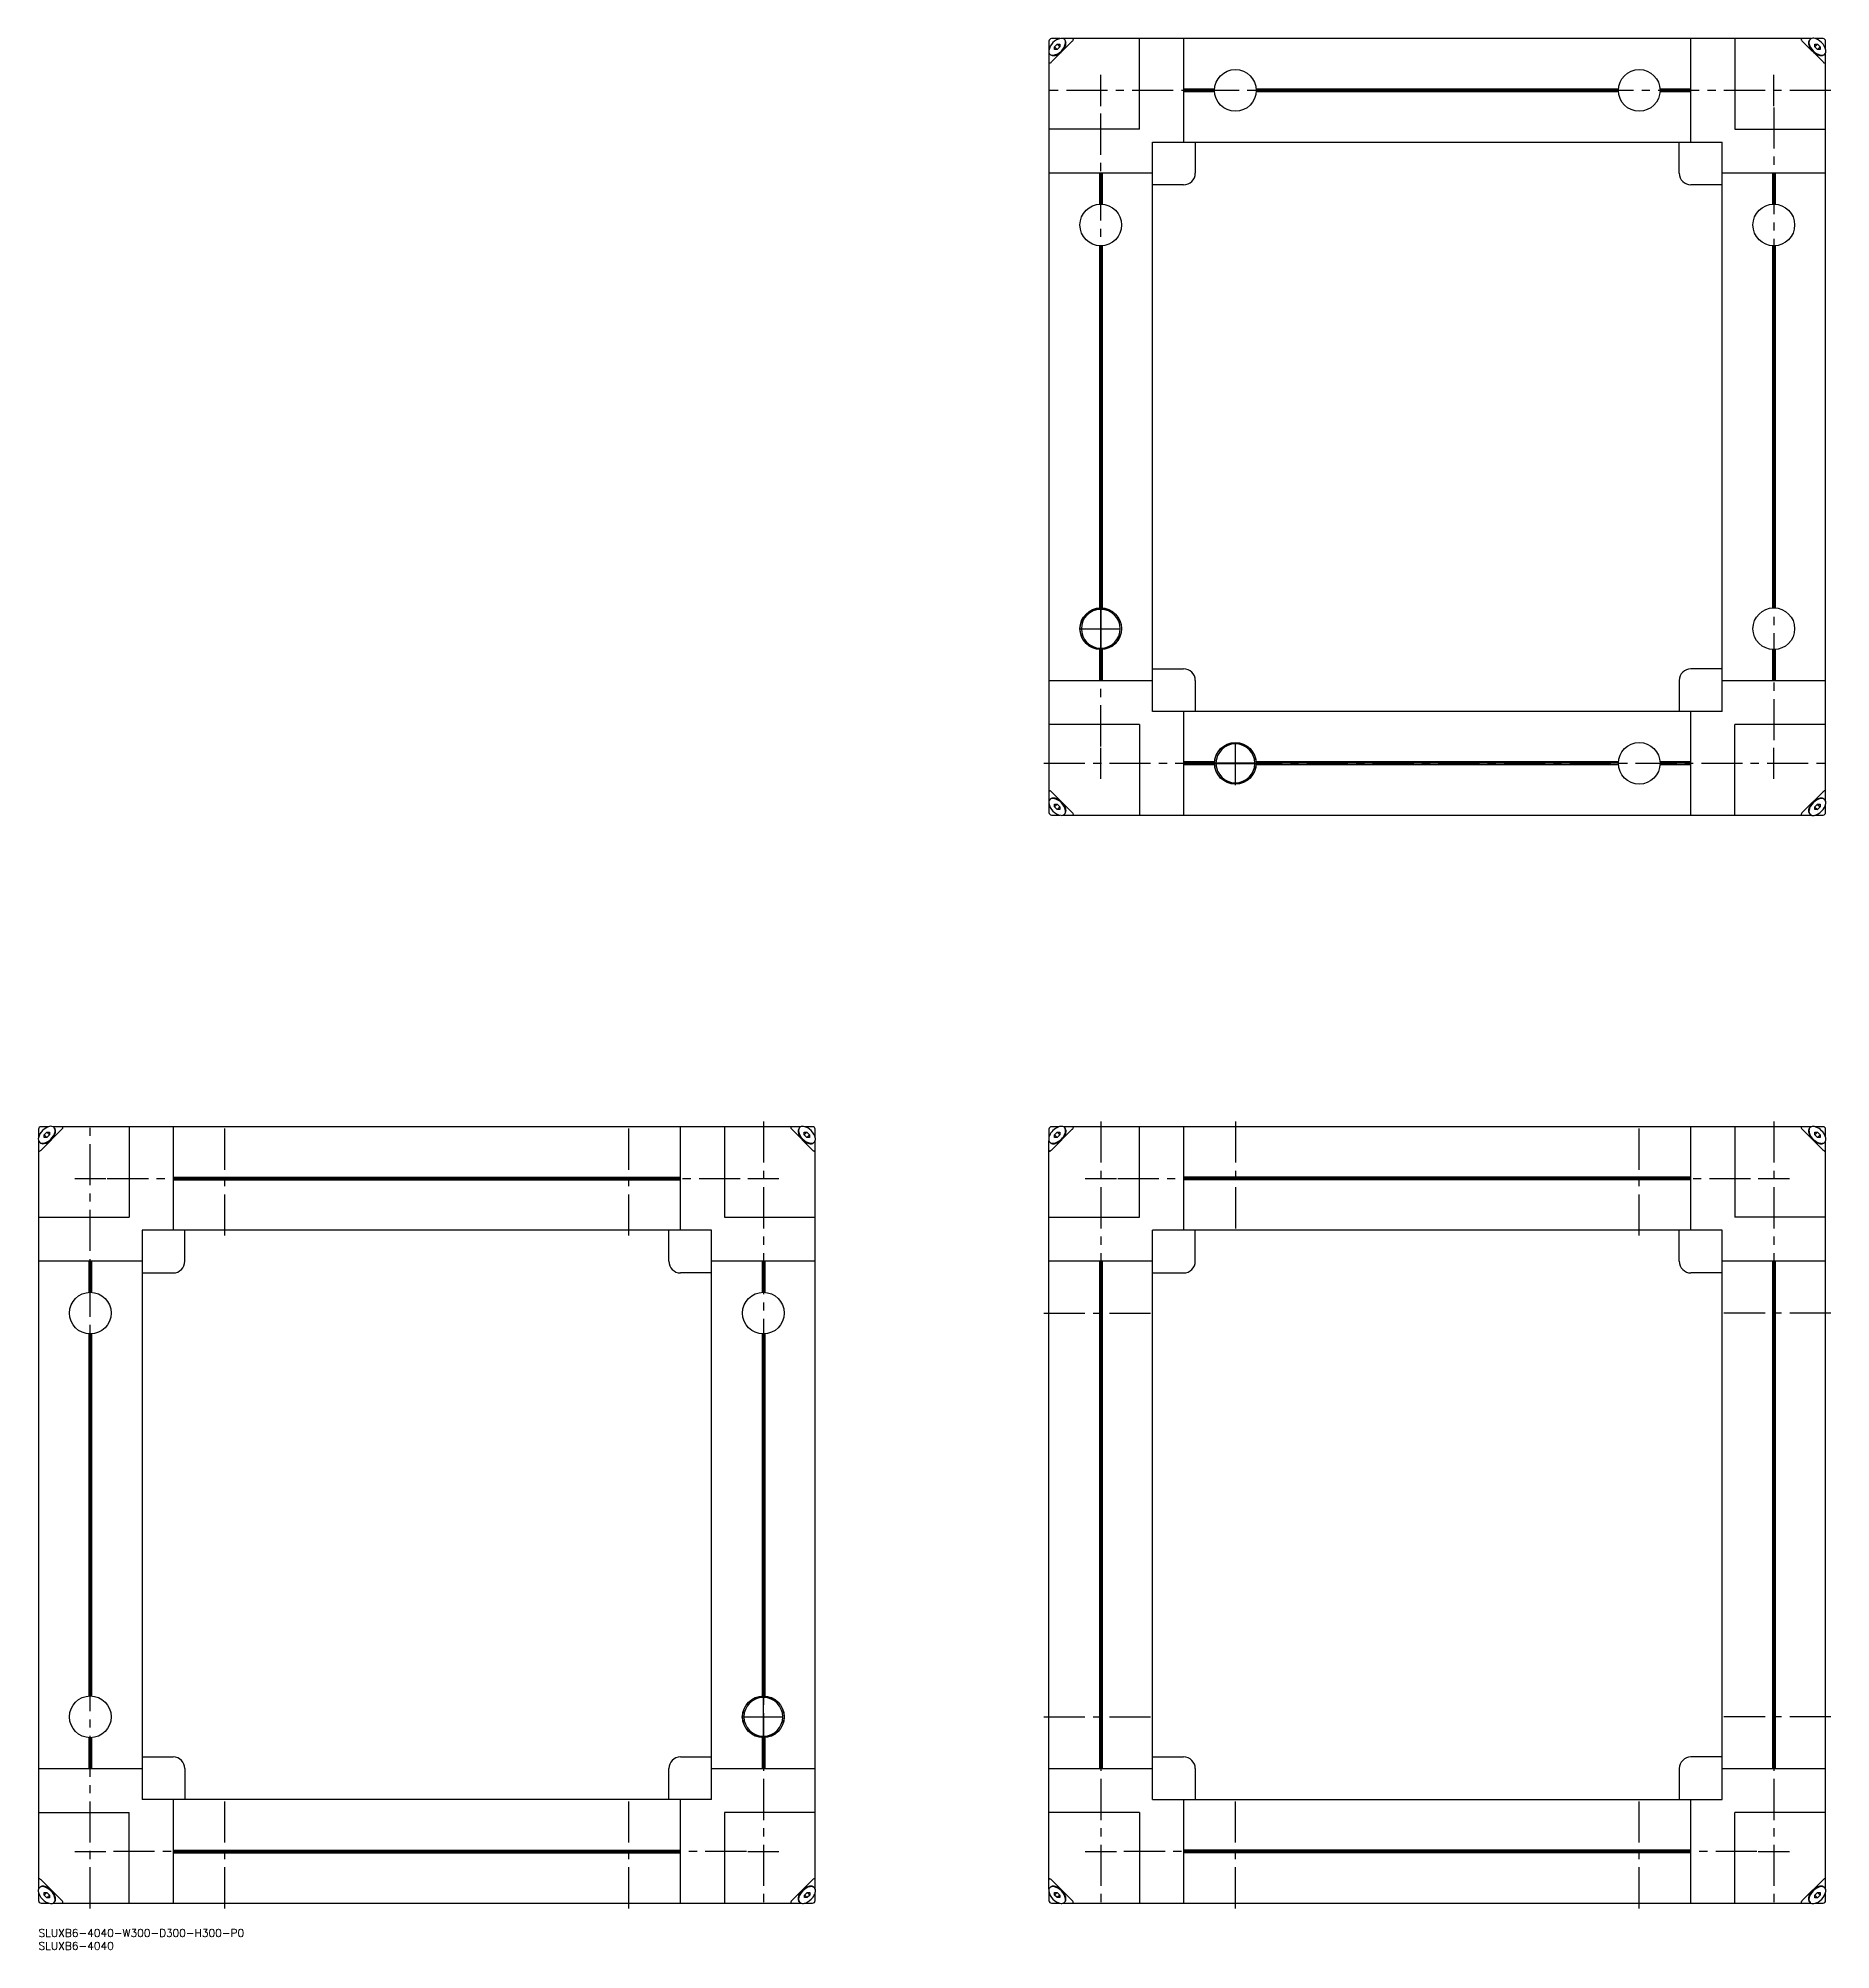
# Model space of a CAD drawing. Extents: x 0 to 692, y -8 to 731.
import ezdxf

# ---------------------------------------------------------------- set-up
doc = ezdxf.new("R2010")
doc.units = 0
doc.header["$LTSCALE"] = 0.5
doc.linetypes.add('CENTER', pattern=[50.8, 31.75, -6.35, 6.35, -6.35])
for name, color, linetype in [('MSM_CENTER', 1, 'CENTER'), ('MSM_CONTINUOUS', 7, 'CONTINUOUS'), ('MSM_PART_NUMBER', 7, 'CONTINUOUS')]:
    doc.layers.add(name, color=color, linetype=linetype)
doc.styles.get("Standard").update_dxf_attribs({"font": 'txt.shx', "height": 3, "bigfont": 'bigfont.shx'})

msp = doc.modelspace()

# ---------------------------------------------------------------- linework, layer by layer
at = {"layer": 'MSM_CENTER'}
for p, q in [((410.34, 704.38), (410.34, 716.45)), ((670.34, 704.38), (670.34, 716.45)), ((692.34, 710.41), (388.34, 710.41)), ((410.34, 456.96), (410.34, 703.86)), ((670.34, 703.86), (670.34, 456.96)), ((401.94, 502.41), (418.74, 502.41)), ((462.34, 442.01), (462.34, 458.81)), ((410.34, 444.38), (410.34, 456.45)), ((670.34, 444.38), (670.34, 456.45)), ((388.34, 450.41), (692.34, 450.41)), ((20, 8), (20, 312)), ((72, 268), (72, 312)), ((228, 268), (228, 312)), ((280, 312), (280, 8)), ((410.34, 312), (410.34, 8)), ((462.34, 312), (462.34, 268)), ((618.34, 268), (618.34, 312)), ((670.34, 312), (670.34, 8)), ((13.96, 290), (26.04, 290)), ((26.55, 290), (273.45, 290)), ((273.96, 290), (286.04, 290)), ((404.3, 290), (416.37, 290)), ((416.89, 290), (663.79, 290)), ((664.3, 290), (676.37, 290)), ((388.34, 238), (432.34, 238)), ((692.34, 238), (648.34, 238)), ((271.6, 82), (288.4, 82)), ((388.34, 82), (432.34, 82)), ((692.34, 82), (648.34, 82)), ((72, 8), (72, 52)), ((228, 8), (228, 52)), ((462.34, 8), (462.34, 52)), ((618.34, 8), (618.34, 52)), ((13.96, 30), (26.04, 30)), ((273.45, 30), (26.55, 30)), ((273.96, 30), (286.04, 30)), ((404.3, 30), (416.37, 30)), ((663.79, 30), (416.89, 30)), ((664.3, 30), (676.37, 30))]:
    msp.add_line(p, q, dxfattribs=at)
at = {"layer": 'MSM_CONTINUOUS'}
for p, q in [((390.34, 729.41), (390.34, 726.23)), ((390.34, 724.98), (390.34, 435.84)), ((394.54, 730.41), (391.34, 730.41)), ((391.34, 721.41), (399.34, 729.41)), ((392.05, 724), (393.58, 724.22)), ((392.48, 727.25), (393.5, 728.27)), ((393.49, 726.24), (392.48, 727.25)), ((392.48, 726.23), (392.48, 727.25)), ((393.49, 726.24), (392.48, 726.23)), ((394.51, 727.26), (393.49, 726.24)), ((394.51, 727.26), (393.5, 728.27)), ((393.5, 728.27), (394.52, 728.27)), ((394.52, 728.27), (394.51, 727.26)), ((684.81, 730.41), (395.78, 730.41)), ((396.53, 727.17), (396.75, 728.7)), ((425.34, 695.41), (425.34, 730.41)), ((442.34, 730.41), (442.34, 690.41)), ((638.34, 690.41), (638.34, 730.41)), ((655.34, 730.41), (655.34, 695.41)), ((681.34, 729.41), (689.34, 721.41)), ((683.93, 728.67), (684.14, 727.18)), ((686.16, 727.29), (687.18, 728.31)), ((686.16, 727.28), (686.16, 728.31)), ((686.16, 728.31), (687.18, 728.31)), ((687.17, 726.26), (686.16, 727.28)), ((689.34, 730.41), (686.34, 730.41)), ((687.06, 724.25), (688.53, 724.02)), ((687.17, 726.27), (688.2, 727.28)), ((688.19, 726.26), (687.17, 726.26)), ((687.18, 728.31), (688.2, 727.28)), ((688.2, 727.28), (688.19, 726.26)), ((690.34, 726.28), (690.34, 729.41)), ((690.34, 435.79), (690.34, 724.95)), ((454.3, 710.93), (442.34, 710.93)), ((454.29, 710.41), (442.34, 710.41)), ((454.3, 709.89), (442.34, 709.89)), ((610.3, 710.93), (470.37, 710.93)), ((610.3, 709.89), (470.37, 709.89)), ((610.29, 710.41), (470.39, 710.41)), ((638.34, 710.93), (626.37, 710.93)), ((638.34, 709.89), (626.37, 709.89)), ((638.34, 710.41), (626.39, 710.41)), ((425.34, 695.41), (390.34, 695.41)), ((655.34, 695.41), (690.34, 695.41)), ((430.34, 470.41), (430.34, 690.41)), ((430.34, 690.41), (650.34, 690.41)), ((446.84, 690.41), (446.84, 678.41)), ((633.84, 678.41), (633.84, 690.41)), ((650.34, 470.41), (650.34, 690.41)), ((430.34, 678.41), (390.34, 678.41)), ((409.82, 678.41), (409.82, 666.45)), ((410.34, 678.41), (410.34, 666.46)), ((410.86, 678.41), (410.86, 666.45)), ((442.34, 673.91), (430.34, 673.91)), ((650.34, 673.91), (638.34, 673.91)), ((690.34, 678.41), (650.34, 678.41)), ((669.82, 678.41), (669.82, 666.45)), ((670.34, 678.41), (670.34, 666.46)), ((670.86, 678.41), (670.86, 666.45)), ((409.82, 650.38), (409.82, 510.45)), ((410.34, 650.36), (410.34, 510.46)), ((410.86, 650.38), (410.86, 510.45)), ((669.82, 650.38), (669.82, 510.45)), ((670.34, 650.36), (670.34, 510.46)), ((670.86, 650.38), (670.86, 510.45)), ((410.24, 510.11), (410.24, 494.71)), ((410.44, 494.71), (410.44, 510.11)), ((409.82, 494.38), (409.82, 482.41)), ((410.34, 494.36), (410.34, 482.41)), ((410.86, 494.38), (410.86, 482.41)), ((669.82, 494.38), (669.82, 482.41)), ((670.34, 494.36), (670.34, 482.41)), ((670.86, 494.38), (670.86, 482.41)), ((390.34, 482.41), (430.34, 482.41)), ((430.34, 486.91), (442.34, 486.91)), ((446.84, 482.41), (446.84, 470.41)), ((633.84, 482.41), (633.84, 470.41)), ((650.34, 486.91), (638.34, 486.91)), ((650.34, 482.41), (690.34, 482.41)), ((425.34, 465.41), (390.34, 465.41)), ((425.34, 465.41), (425.34, 430.41)), ((650.34, 470.41), (430.34, 470.41)), ((442.34, 470.41), (442.34, 430.41)), ((638.34, 430.41), (638.34, 470.41)), ((655.34, 430.41), (655.34, 465.41)), ((690.34, 465.41), (655.34, 465.41)), ((454.3, 450.93), (442.34, 450.93)), ((610.3, 450.93), (470.37, 450.93)), ((638.34, 450.93), (626.37, 450.93)), ((454.29, 450.41), (442.34, 450.41)), ((454.3, 449.89), (442.34, 449.89)), ((470.04, 450.51), (454.64, 450.51)), ((454.64, 450.31), (470.04, 450.31)), ((610.3, 449.89), (470.37, 449.89)), ((610.29, 450.41), (470.39, 450.41)), ((638.34, 449.89), (626.37, 449.89)), ((638.34, 450.41), (626.39, 450.41)), ((399.34, 431.41), (391.34, 439.41)), ((393.57, 436.61), (392.11, 436.82)), ((689.34, 439.41), (681.34, 431.41)), ((688.45, 436.8), (687.04, 436.58)), ((390.34, 434.61), (390.34, 431.41)), ((391.34, 430.41), (394.52, 430.41)), ((393.49, 434.59), (392.48, 433.58)), ((392.48, 433.58), (392.48, 434.59)), ((392.48, 434.59), (393.49, 434.59)), ((393.5, 432.56), (392.48, 433.58)), ((393.49, 434.59), (394.51, 433.57)), ((394.51, 433.57), (393.5, 432.56)), ((394.52, 432.55), (393.5, 432.56)), ((394.51, 433.57), (394.52, 432.55)), ((395.77, 430.41), (684.82, 430.41)), ((396.74, 432.18), (396.54, 433.65)), ((684.14, 433.66), (683.94, 432.24)), ((686.16, 433.54), (687.17, 434.57)), ((686.16, 432.52), (686.16, 433.54)), ((686.16, 433.53), (687.18, 432.52)), ((687.18, 432.52), (686.16, 432.52)), ((686.36, 430.41), (689.34, 430.41)), ((687.17, 434.57), (688.19, 434.57)), ((687.17, 434.56), (688.2, 433.54)), ((688.2, 433.54), (687.18, 432.52)), ((688.19, 434.57), (688.2, 433.54)), ((690.34, 431.41), (690.34, 434.52)), ((0, 309), (0, 305.93)), ((0, 304.62), (0, 15.45)), ((3.94, 310), (1, 310)), ((1, 301), (9, 309)), ((2.02, 303.64), (3.19, 303.82)), ((2.14, 306.87), (3.16, 307.9)), ((3.17, 305.85), (2.14, 306.87)), ((2.14, 305.85), (2.14, 306.87)), ((3.16, 305.85), (2.14, 305.85)), ((4.18, 306.88), (3.16, 307.9)), ((3.16, 307.9), (4.18, 307.9)), ((4.18, 306.87), (3.16, 305.85)), ((4.18, 307.9), (4.18, 306.87)), ((294.45, 310), (5.52, 310)), ((6.21, 306.84), (6.38, 308.03)), ((35, 310), (35, 275)), ((52, 310), (52, 270)), ((248, 270), (248, 310)), ((265, 310), (265, 275)), ((291, 309), (299, 301)), ((293.59, 308.23), (293.81, 306.74)), ((295.82, 306.88), (296.84, 307.9)), ((295.82, 306.87), (295.82, 307.9)), ((295.82, 307.9), (296.84, 307.9)), ((296.84, 305.85), (295.82, 306.87)), ((299, 310), (296.01, 310)), ((296.71, 303.84), (298.16, 303.61)), ((296.83, 305.85), (297.86, 306.87)), ((296.84, 307.9), (297.86, 306.87)), ((297.86, 305.85), (296.84, 305.85)), ((297.86, 306.87), (297.86, 305.85)), ((300, 305.88), (300, 309)), ((300, 15.53), (300, 304.59)), ((390.34, 309), (390.34, 305.99)), ((390.34, 15.43), (390.34, 304.6)), ((394.21, 310), (391.34, 310)), ((391.34, 301), (399.34, 309)), ((392.48, 306.87), (393.49, 307.9)), ((393.51, 305.85), (392.48, 306.87)), ((392.48, 305.85), (392.48, 306.87)), ((393.5, 305.85), (392.48, 305.85)), ((392.56, 303.68), (393.57, 303.83)), ((394.52, 306.88), (393.49, 307.9)), ((393.49, 307.9), (394.51, 307.9)), ((394.52, 306.87), (393.5, 305.85)), ((394.51, 307.9), (394.52, 306.87)), ((684.88, 310), (395.88, 310)), ((396.54, 306.82), (396.69, 307.89)), ((425.34, 275), (425.34, 310)), ((442.34, 310), (442.34, 270)), ((638.34, 270), (638.34, 310)), ((655.34, 310), (655.34, 275)), ((681.34, 309), (689.34, 301)), ((684, 307.82), (684.14, 306.77)), ((686.16, 306.84), (687.17, 307.86)), ((686.16, 306.84), (686.16, 307.86)), ((686.16, 307.86), (687.17, 307.86)), ((687.18, 305.82), (686.16, 306.84)), ((689.34, 310), (686.28, 310)), ((687.11, 303.8), (688.12, 303.67)), ((687.17, 307.86), (688.19, 306.84)), ((687.18, 305.82), (688.19, 306.84)), ((688.2, 305.82), (687.18, 305.82)), ((688.19, 306.84), (688.2, 305.82)), ((690.34, 305.94), (690.34, 309)), ((690.34, 15.39), (690.34, 304.54)), ((52, 290.52), (248, 290.52)), ((52, 290), (248, 290)), ((52, 289.48), (248, 289.48)), ((638.34, 290.52), (442.34, 290.52)), ((638.34, 290), (442.34, 290)), ((638.34, 289.48), (442.34, 289.48)), ((0, 275), (35, 275)), ((265, 275), (300, 275)), ((390.34, 275), (425.34, 275)), ((690.34, 275), (655.34, 275)), ((40, 270), (40, 50)), ((260, 270), (40, 270)), ((56.5, 258), (56.5, 270)), ((243.5, 258), (243.5, 270)), ((260, 50), (260, 270)), ((430.34, 50), (430.34, 270)), ((650.34, 270), (430.34, 270)), ((446.84, 258), (446.84, 270)), ((633.84, 258), (633.84, 270)), ((650.34, 50), (650.34, 270)), ((40, 258), (0, 258)), ((19.48, 258), (19.48, 246.03)), ((20, 258), (20, 246.05)), ((20.52, 258), (20.52, 246.03)), ((40, 253.5), (52, 253.5)), ((260, 253.5), (248, 253.5)), ((300, 258), (260, 258)), ((279.48, 258), (279.48, 246.03)), ((280, 258), (280, 246.05)), ((280.52, 258), (280.52, 246.03)), ((430.34, 258), (390.34, 258)), ((409.82, 258), (409.82, 62)), ((410.34, 258), (410.34, 62)), ((410.86, 258), (410.86, 62)), ((430.34, 253.5), (442.34, 253.5)), ((650.34, 253.5), (638.34, 253.5)), ((690.34, 258), (650.34, 258)), ((669.82, 258), (669.82, 62)), ((670.34, 258), (670.34, 62)), ((670.86, 258), (670.86, 62)), ((19.48, 229.97), (19.48, 90.03)), ((20, 229.95), (20, 90.05)), ((20.52, 229.97), (20.52, 90.03)), ((279.48, 229.97), (279.48, 90.03)), ((280, 229.95), (280, 90.05)), ((280.52, 229.97), (280.52, 90.03)), ((279.9, 89.7), (279.9, 74.3)), ((280.1, 74.3), (280.1, 89.7)), ((19.48, 73.97), (19.48, 62)), ((20, 73.95), (20, 62)), ((20.52, 73.97), (20.52, 62)), ((279.48, 73.97), (279.48, 62)), ((280, 73.95), (280, 62)), ((280.52, 73.97), (280.52, 62)), ((40, 66.5), (52, 66.5)), ((248, 66.5), (260, 66.5)), ((430.34, 66.5), (442.34, 66.5)), ((650.34, 66.5), (638.34, 66.5)), ((0, 62), (40, 62)), ((56.5, 62), (56.5, 50)), ((243.5, 50), (243.5, 62)), ((260, 62), (300, 62)), ((390.34, 62), (430.34, 62)), ((446.84, 62), (446.84, 50)), ((633.84, 62), (633.84, 50)), ((650.34, 62), (690.34, 62)), ((0, 45), (35, 45)), ((35, 10), (35, 45)), ((260, 50), (40, 50)), ((52, 50), (52, 10)), ((248, 10), (248, 50)), ((300, 45), (265, 45)), ((265, 45), (265, 10)), ((425.34, 45), (390.34, 45)), ((425.34, 45), (425.34, 10)), ((430.34, 50), (650.34, 50)), ((442.34, 50), (442.34, 10)), ((638.34, 10), (638.34, 50)), ((655.34, 10), (655.34, 45)), ((690.34, 45), (655.34, 45)), ((52, 30.52), (248, 30.52)), ((52, 30), (248, 30)), ((638.34, 30.52), (442.34, 30.52)), ((638.34, 30), (442.34, 30)), ((52, 29.48), (248, 29.48)), ((638.34, 29.48), (442.34, 29.48)), ((9, 11), (1, 19)), ((3.23, 16.17), (1.65, 16.4)), ((299, 19), (291, 11)), ((298.28, 16.41), (296.78, 16.2)), ((399.34, 11), (391.34, 19)), ((393.45, 16.22), (392, 16.42)), ((689.34, 19), (681.34, 11)), ((688.57, 16.4), (686.98, 16.15)), ((0, 14.19), (0, 11)), ((1, 10), (4.04, 10)), ((3.17, 14.15), (2.14, 13.13)), ((2.14, 13.13), (2.14, 14.15)), ((2.14, 14.15), (3.16, 14.15)), ((3.16, 12.1), (2.14, 13.13)), ((3.16, 14.15), (4.18, 13.13)), ((4.18, 13.12), (3.16, 12.1)), ((4.18, 12.1), (3.16, 12.1)), ((4.18, 13.13), (4.18, 12.1)), ((5.57, 10), (294.62, 10)), ((6.42, 11.58), (6.2, 13.17)), ((293.83, 13.26), (293.61, 11.78)), ((295.85, 13.16), (296.87, 14.18)), ((295.85, 13.17), (296.87, 12.14)), ((295.85, 12.14), (295.85, 13.16)), ((296.87, 12.14), (295.85, 12.14)), ((295.99, 10), (299, 10)), ((296.87, 14.18), (297.9, 14.18)), ((297.9, 13.16), (296.87, 12.14)), ((296.88, 14.18), (297.9, 13.16)), ((297.9, 14.18), (297.9, 13.16)), ((300, 11), (300, 13.87)), ((390.34, 14.22), (390.34, 11)), ((391.34, 10), (394.56, 10)), ((393.49, 14.18), (392.48, 13.16)), ((392.48, 13.16), (392.48, 14.18)), ((392.48, 14.18), (393.49, 14.18)), ((393.5, 12.14), (392.48, 13.16)), ((393.49, 14.18), (394.51, 13.16)), ((394.51, 13.16), (393.5, 12.14)), ((394.52, 12.14), (393.5, 12.14)), ((394.51, 13.16), (394.52, 12.14)), ((395.78, 10), (684.81, 10)), ((396.73, 11.79), (396.56, 13.07)), ((684.16, 13.33), (683.92, 11.7)), ((686.16, 13.13), (687.17, 14.15)), ((686.16, 12.1), (686.16, 13.13)), ((686.16, 13.12), (687.18, 12.1)), ((687.18, 12.1), (686.16, 12.1)), ((686.33, 10), (689.34, 10)), ((687.17, 14.15), (688.2, 13.13)), ((687.17, 14.15), (688.19, 14.15)), ((688.2, 13.13), (687.18, 12.1)), ((688.19, 14.15), (688.2, 13.13)), ((690.34, 11), (690.34, 14.15))]:
    msp.add_line(p, q, dxfattribs=at)
for centre, radius in [((462.34, 710.41), 8.05), ((618.34, 710.41), 8.05), ((410.34, 658.41), 8.05), ((670.34, 658.41), 8.05), ((410.34, 502.41), 8.05), ((410.34, 502.41), 8), ((670.34, 502.41), 8.05), ((462.34, 450.41), 8.05), ((462.34, 450.41), 8), ((618.34, 450.41), 8.05), ((20, 238), 8.05), ((280, 238), 8.05), ((20, 82), 8.05), ((280, 82), 8.05), ((280, 82), 8)]:
    msp.add_circle(centre, radius, dxfattribs=at)
for centre, radius, start, end in [((392.01, 725.6), 1.78, 173.58315, 221.24166), ((396.08, 724.66), 5.95, 101.03084, 168.96916), ((391.34, 729.41), 1, 90, 180), ((391.83, 725.75), 1.76, 228.64954, 277.25168), ((391.94, 725.4), 1.57, 223.68718, 265.39512), ((391.99, 727.32), 3.48, 266.98795, 297.65707), ((390.92, 729.83), 5.94, 280.98107, 349.01893), ((390.67, 730.08), 6.54, 296.67429, 333.32571), ((395.17, 728.8), 1.72, 48.14925, 97.75197), ((395.02, 728.93), 1.74, 352.55413, 41.54465), ((395.32, 728.8), 1.6, 4.90765, 43.99848), ((393.44, 728.75), 3.47, 332.37744, 3.08065), ((399.34, 729.66), 0.751, 76.39019, 90.18474), ((397.91, 730.87), 2.04, 314.39884, 327.43845), ((399.47, 730.12), 0.28, 20.35218, 81.21419), ((398.84, 730.27), 0.935, 327.84144, 343.53124), ((399.38, 730.11), 0.366, 343.09149, 16.05618), ((681.17, 730.14), 0.246, 111.01438, 174.27408), ((681.54, 730.14), 0.618, 177.99015, 215.12724), ((682.74, 730.85), 2, 212.02974, 225.66813), ((681.33, 729.76), 0.651, 89.1613, 112.07554), ((685.35, 728.81), 1.6, 135.55727, 180.54486), ((687.25, 728.78), 3.5, 179.76839, 206.95478), ((685.7, 728.94), 1.79, 138.24911, 188.42854), ((689.74, 729.83), 5.93, 191.21395, 258.22428), ((689.97, 730.07), 6.51, 206.17549, 245.63491), ((685.55, 728.76), 1.8, 81.24197, 130.95684), ((684.61, 724.74), 5.93, 11.21395, 78.22428), ((688.64, 727.05), 3.21, 245.20404, 273.97408), ((688.88, 725.57), 1.58, 257.47969, 11.95854), ((688.76, 725.37), 1.52, 273.74596, 317.96559), ((689.34, 729.41), 1, 0, 90), ((391.06, 721.41), 0.725, 179.6688, 194.94227), ((390.68, 721.3), 0.326, 193.32336, 222.10345), ((390.63, 721.27), 0.267, 224.67969, 272.73423), ((390.56, 721.74), 0.747, 275.8808, 303.31474), ((389.9, 722.82), 2.02, 302.31589, 315.65488), ((690.77, 722.81), 2, 224.33323, 237.96891), ((690.06, 721.61), 0.607, 234.53171, 272.35091), ((690.05, 721.26), 0.255, 277.05062, 337.66091), ((689.69, 721.4), 0.644, 337.79463, 0.96852), ((442.34, 678.41), 4.5, 270, 0), ((638.34, 678.41), 4.5, 180, 270), ((410.34, 502.41), 7.5, 90.76397, 269.23603), ((410.34, 502.41), 7.7, 89.25588, 90.74412), ((410.34, 502.41), 7.5, 270.76397, 89.23603), ((407.86, 495.6), 2.25, 171.26459, 172.70903), ((412.82, 495.6), 2.25, 7.29097, 8.698), ((410.34, 502.41), 7.7, 269.25588, 270.74412), ((442.34, 482.41), 4.5, 0, 90), ((638.34, 482.41), 4.5, 90, 180), ((462.34, 450.41), 7.5, 0.76397, 179.23603), ((455.52, 452.89), 2.25, 81.27181, 82.70903), ((462.34, 450.41), 7.7, 179.25588, 180.74412), ((462.34, 450.41), 7.5, 180.76397, 359.23603), ((455.52, 447.93), 2.25, 277.29097, 278.6961), ((462.34, 450.41), 7.7, 359.25588, 0.74412), ((392.01, 435.23), 1.78, 138.91281, 188.62591), ((391.07, 439.42), 0.732, 163.52052, 180.23984), ((390.86, 439.45), 0.527, 151.60445, 160.6185), ((390.61, 439.59), 0.236, 104.50632, 151.41903), ((390.64, 439.41), 0.413, 67.45004, 102.54852), ((391.83, 435.09), 1.75, 80.87502, 131.58626), ((390.1, 438.23), 1.71, 43.69847, 65.94652), ((391.93, 435.44), 1.55, 91.70206, 136.39422), ((391.97, 433.45), 3.54, 64.7925, 91.40706), ((390.89, 430.97), 5.97, 11.72438, 78.27562), ((390.71, 430.79), 6.49, 25.23897, 64.76103), ((689.78, 430.96), 5.98, 102.86732, 167.69446), ((690.05, 430.69), 6.61, 117.43024, 150.75935), ((688.7, 433.39), 3.59, 88.91958, 118.23153), ((688.81, 435.03), 1.8, 48.71188, 101.45143), ((688.73, 435.42), 1.57, 41.30673, 88.63144), ((690.77, 438.01), 2.01, 122.35527, 135.6834), ((690.13, 439.05), 0.784, 100.54673, 123.33915), ((690.04, 439.52), 0.304, 64.9032, 100.07274), ((688.56, 435.16), 1.88, 350.39753, 40.56271), ((690.04, 439.55), 0.28, 19.01805, 61.49754), ((689.62, 439.42), 0.715, 359.6462, 18.42948), ((396.09, 436.16), 5.96, 191.68235, 258.31765), ((391.34, 431.41), 1, 180, 270), ((395.16, 432.07), 1.76, 261.08691, 311.37437), ((394.99, 431.91), 1.77, 318.72181, 8.81691), ((395.35, 432.01), 1.56, 313.57985, 358.12464), ((393.5, 432.07), 3.42, 358.09393, 25.652), ((398.26, 430.25), 1.59, 23.1977, 47.16363), ((399.34, 431.12), 0.71, 269.49761, 286.76119), ((399.37, 430.94), 0.522, 289.39241, 298.48162), ((399.51, 430.68), 0.236, 298.51923, 345.61674), ((399.34, 430.72), 0.412, 347.42666, 22.61586), ((681.22, 430.71), 0.294, 169.29137, 205.73269), ((681.7, 430.62), 0.782, 146.62974, 169.48438), ((681.19, 430.7), 0.265, 207.1836, 252.30081), ((682.72, 429.99), 1.99, 134.23984, 147.72149), ((681.33, 431.13), 0.715, 251.58292, 270.3414), ((687.68, 431.94), 3.94, 149.78383, 177.36155), ((685.45, 432.06), 1.71, 178.07451, 223.78015), ((685.75, 431.91), 1.85, 169.86456, 221.09568), ((685.57, 432.11), 1.86, 229.63101, 280.5323), ((684.57, 436.12), 5.98, 282.86732, 347.69446), ((689.34, 431.41), 1, 270, 0), ((1.77, 305.26), 1.89, 166.19076, 220.81369), ((5.83, 304.23), 6.07, 104.70889, 165.85288), ((1, 309), 1, 90, 180), ((1.58, 305.54), 1.95, 230.72751, 283.4036), ((1.74, 305.28), 1.87, 223.89538, 283.73026), ((0.49, 309.51), 6.07, 284.70889, 345.85288), ((0.66, 309.36), 6.09, 284.49471, 343.69488), ((4.76, 308.28), 1.88, 49.63413, 104.48495), ((4.48, 308.46), 1.95, 347.12555, 39.87891), ((4.61, 308.24), 1.99, 342.92084, 42.43217), ((8.99, 309.16), 0.845, 78.12069, 89.63956), ((7.65, 310.39), 1.94, 314.20471, 330.24737), ((9.04, 309.48), 0.52, 67.80317, 76.22764), ((9.13, 309.68), 0.302, 45.6304, 68.26546), ((8.84, 309.72), 0.572, 329.28325, 2.27349), ((9.17, 309.72), 0.241, 4.69463, 45.20552), ((291.04, 309.69), 0.451, 162.21793, 213.21987), ((290.84, 309.71), 0.258, 124.40441, 153.9058), ((292.32, 310.36), 1.89, 209.05966, 225.88537), ((290.91, 309.62), 0.373, 105.58078, 124.03596), ((291, 309.27), 0.73, 89.73749, 105.22527), ((295.01, 308.4), 1.59, 137.63308, 179.83055), ((297.09, 308.39), 3.67, 179.74562, 210.78006), ((295.79, 308.49), 2.21, 163.98762, 186.9174), ((299.42, 309.43), 5.95, 191.66615, 257.77208), ((295.06, 308.69), 1.45, 135.25422, 163.56425), ((299.71, 309.72), 6.6, 209.06739, 242.74302), ((295.03, 308.68), 1.44, 105.76735, 134.29064), ((295.23, 307.92), 2.23, 82.63389, 105.33755), ((294.26, 304.31), 5.95, 11.66615, 77.77208), ((298.33, 306.9), 3.46, 241.58313, 273.53072), ((298.45, 305.8), 2.21, 262.50165, 285.46979), ((298.43, 304.93), 1.5, 274.15519, 318.28412), ((299, 309), 1, 0, 90), ((298.64, 305.07), 1.46, 285.88855, 314.16944), ((298.63, 305.05), 1.45, 315.19262, 343.62585), ((297.87, 305.25), 2.23, 344.09837, 6.80665), ((391.97, 305.2), 1.74, 174.01144, 222.35364), ((393.98, 305.09), 3.75, 157.31581, 175.64426), ((391.34, 309), 1, 90, 180), ((396.44, 303.95), 6.46, 113.61635, 156.38365), ((391.83, 305.3), 1.71, 228.03655, 275.29127), ((391.97, 305.04), 1.62, 223.01232, 272.69694), ((391.75, 307.18), 3.59, 273.64075, 292.57653), ((391.96, 306.85), 3.43, 271.37757, 285.16057), ((390.89, 309.45), 6.23, 288.4254, 341.95095), ((390.55, 309.79), 6.46, 293.53059, 336.46941), ((395.23, 306.59), 3.56, 93.64183, 112.78604), ((395.17, 308.47), 1.69, 46.182, 95.66686), ((394.98, 308.53), 1.78, 354.67959, 40.22944), ((393.06, 308.64), 3.7, 337.31531, 355.85173), ((394.9, 308.22), 2.04, 340.10264, 38.10876), ((399.34, 309.23), 0.766, 76.6267, 90.21427), ((397.62, 310.72), 2.43, 315.03304, 322.63431), ((399.47, 309.7), 0.283, 23.41586, 81.27137), ((398.63, 309.96), 1.17, 322.04593, 338.71032), ((399.35, 309.7), 0.403, 336.79876, 16.72245), ((681.25, 309.7), 0.325, 152.52074, 198.40544), ((682.35, 310.11), 1.51, 200.06656, 227.52175), ((681.19, 309.71), 0.266, 114.26242, 148.54987), ((681.31, 309.42), 0.58, 88.04072, 114.07798), ((685.38, 308.37), 1.63, 134.63295, 180.93183), ((687.29, 308.38), 3.54, 180.52222, 205.45014), ((685.59, 308.55), 1.67, 137.80072, 181.48431), ((687.74, 308.64), 3.82, 182.09158, 205.72234), ((689.96, 309.63), 6.49, 205.26744, 244.73256), ((690.23, 309.89), 6.61, 206.10566, 243.89434), ((685.42, 308.54), 1.55, 91.29426, 133.57608), ((685.5, 306.9), 3.2, 69.31857, 92.01808), ((684.25, 303.91), 6.44, 21.69471, 68.30529), ((688.71, 306.93), 3.52, 244.41848, 269.51343), ((688.94, 307.25), 3.67, 243.77557, 268.41052), ((688.71, 305.03), 1.62, 268.94917, 315.0779), ((688.9, 305.2), 1.62, 267.76928, 312.94569), ((689.34, 309), 1, 0, 90), ((688.9, 305.08), 1.54, 316.18608, 358.94357), ((687.36, 305.18), 3.08, 357.54031, 21.12305), ((0.84, 301), 0.845, 180.37134, 191.89021), ((0.52, 300.95), 0.52, 193.78326, 202.20774), ((0.32, 300.87), 0.302, 201.74544, 224.3805), ((0.28, 300.83), 0.241, 224.80539, 265.31627), ((0.28, 301.16), 0.572, 267.73741, 300.72766), ((-0.39, 302.35), 1.94, 299.76353, 315.80619), ((300.58, 302.57), 2.23, 224.80008, 234.81377), ((299.85, 301.51), 0.94, 233.72437, 255.38127), ((299.7, 300.9), 0.316, 254.71575, 297.83757), ((299.71, 300.85), 0.263, 301.23097, 332.48271), ((299.6, 300.91), 0.385, 332.17808, 343.54809), ((299.28, 301), 0.725, 344.03813, 0.30705), ((391.1, 301), 0.766, 179.78573, 193.3733), ((390.64, 300.86), 0.283, 188.72863, 246.58414), ((390.64, 300.99), 0.403, 253.27755, 293.20124), ((390.38, 301.71), 1.17, 291.28968, 307.95407), ((389.62, 302.72), 2.43, 307.36569, 314.96696), ((690.45, 302.02), 1.51, 222.50152, 249.91017), ((690.03, 300.91), 0.326, 251.73397, 297.33985), ((690.06, 300.84), 0.25, 300.2588, 336.92891), ((689.75, 300.98), 0.592, 336.24278, 1.57039), ((52, 258), 4.5, 270, 0), ((248, 258), 4.5, 180, 270), ((442.34, 258), 4.5, 270, 0), ((638.34, 258), 4.5, 180, 270), ((280, 82), 7.5, 90.76397, 269.23603), ((280, 82), 7.7, 89.25588, 90.74412), ((280, 82), 7.5, 270.76397, 89.23603), ((277.52, 75.19), 2.25, 171.27181, 172.70903), ((280, 82), 7.7, 269.25588, 270.74412), ((282.48, 75.19), 2.25, 7.29097, 8.6961), ((52, 62), 4.5, 0, 90), ((248, 62), 4.5, 90, 180), ((442.34, 62), 4.5, 0, 90), ((638.34, 62), 4.5, 90, 180), ((1.43, 14.87), 1.54, 81.99944, 187.43879), ((0.69, 19.01), 0.689, 160.84037, 180.60872), ((0.32, 19.13), 0.299, 138.25158, 160.19755), ((0.28, 19.16), 0.25, 89.65921, 137.76811), ((0.27, 18.85), 0.565, 64.56844, 88.99418), ((1.63, 14.96), 1.61, 89.26542, 136.95481), ((-0.32, 17.73), 1.83, 44.02985, 62.96168), ((1.66, 13.3), 3.27, 74.64758, 90.14507), ((0.66, 10.66), 5.83, 9.13879, 80.29944), ((0.52, 10.52), 6.27, 18.23331, 71.39034), ((299.59, 10.43), 6.41, 113.42737, 158.3028), ((299.89, 10.11), 6.61, 117.56143, 151.87679), ((298.72, 12.38), 4.05, 96.23018, 117.72224), ((298.32, 13.4), 3.18, 85.87281, 113.67923), ((298.52, 14.62), 1.81, 48.56735, 97.57494), ((298.4, 14.97), 1.61, 45.57758, 84.7006), ((300.65, 17.35), 2.34, 125.91904, 135.01526), ((299.86, 18.48), 0.955, 103.47696, 127.01673), ((299.7, 19.13), 0.281, 44.88965, 104.16832), ((298.37, 14.8), 1.78, 351.53303, 41.20114), ((299.49, 19.03), 0.511, 356.55975, 36.24003), ((391.99, 14.83), 1.76, 138.71502, 185.70424), ((390.7, 19.07), 0.368, 117.92722, 190.95524), ((390.64, 18.9), 0.505, 59.05441, 102.99807), ((391.81, 14.73), 1.7, 83.45112, 132.12962), ((391.94, 14.96), 1.61, 89.26542, 136.95481), ((389.97, 17.68), 1.9, 44.12001, 60.84473), ((391.97, 13.3), 3.27, 74.64758, 90.14507), ((390.94, 10.61), 5.9, 10.3103, 79.6897), ((390.83, 10.52), 6.27, 18.23331, 71.39034), ((689.73, 10.6), 5.91, 101.29469, 169.26708), ((689.88, 10.43), 6.41, 113.42737, 158.3028), ((688.6, 13.4), 3.18, 85.87281, 113.67923), ((688.83, 14.66), 1.76, 48.42334, 98.33333), ((688.68, 14.97), 1.61, 45.57758, 84.7006), ((690.77, 17.61), 1.99, 123.48524, 135.61608), ((690.18, 18.53), 0.904, 103.24345, 124.16898), ((690.04, 19.13), 0.281, 45.89131, 104.66046), ((688.66, 14.78), 1.79, 352.67059, 41.69629), ((689.86, 19.04), 0.477, 355.22138, 38.40308), ((5.65, 15.6), 5.83, 189.13874, 260.29949), ((1, 11), 1, 180, 270), ((4.89, 11.38), 1.54, 261.99944, 7.43879), ((4.92, 11.64), 1.67, 319.25915, 5.45515), ((3.29, 11.64), 3.29, 2.66007, 14.68437), ((7.84, 9.77), 1.69, 26.22067, 46.78779), ((9.01, 10.67), 0.673, 269.14615, 289.40476), ((9.12, 10.34), 0.323, 290.6102, 310.94067), ((9.17, 10.28), 0.246, 311.888, 0.68468), ((8.89, 10.28), 0.523, 0.02408, 26.4133), ((291, 10.31), 0.407, 151.54355, 202.87254), ((290.95, 10.42), 0.423, 218.5487, 276.53276), ((291.74, 10.02), 1.2, 140.93319, 155.911), ((292.7, 9.3), 2.41, 135.01752, 142.12343), ((296.36, 11.74), 2.93, 158.83693, 188.09633), ((294.93, 11.56), 1.49, 189.13799, 229.69223), ((295.41, 11.53), 1.82, 172.00312, 220.73105), ((297.71, 11.28), 4.14, 151.94818, 172.97586), ((295.24, 11.75), 1.85, 229.19774, 276.94454), ((295.01, 13.97), 4.08, 276.32239, 297.63003), ((293.85, 16.21), 6.61, 297.56143, 331.87679), ((299, 11), 1, 270, 0), ((296.26, 14.97), 3.9, 331.30929, 353.61475), ((396.05, 15.71), 5.9, 190.3103, 259.6897), ((391.34, 11), 1, 180, 270), ((395.19, 11.59), 1.69, 263.37248, 312.20826), ((395.11, 11.46), 1.65, 317.14642, 7.27284), ((395.23, 11.64), 1.67, 319.25915, 5.45515), ((393.6, 11.64), 3.29, 2.66007, 14.68437), ((398.05, 9.66), 1.86, 29.50013, 46.12801), ((399.4, 10.39), 0.392, 262.57685, 328.9238), ((399.24, 10.3), 0.503, 346.4307, 32.36786), ((681.29, 10.31), 0.362, 155.13274, 204.27224), ((681.95, 10.09), 1.06, 142.97369, 159.4887), ((681.29, 10.42), 0.418, 217.43698, 276.75872), ((682.95, 9.38), 2.29, 134.82292, 143.80636), ((686.65, 11.74), 2.93, 158.83693, 188.09633), ((685.21, 11.56), 1.49, 189.13799, 229.69223), ((685.69, 11.47), 1.78, 172.54916, 221.81771), ((685.54, 11.64), 1.8, 228.98611, 277.77055), ((684.63, 15.65), 5.91, 281.29469, 349.26708), ((689.34, 11), 1, 270, 0)]:
    msp.add_arc(centre, radius, start, end, dxfattribs=at)

# ---------------------------------------------------------------- texts
at = {"layer": 'MSM_PART_NUMBER'}
for s, p in [('SLUXB6-4040-W300-D300-H300-P0', (0, -3)), ('SLUXB6-4040', (0, -8))]:
    msp.add_text(s, height=3, dxfattribs=at).set_placement(p)

doc.saveas('drawing.dxf')
